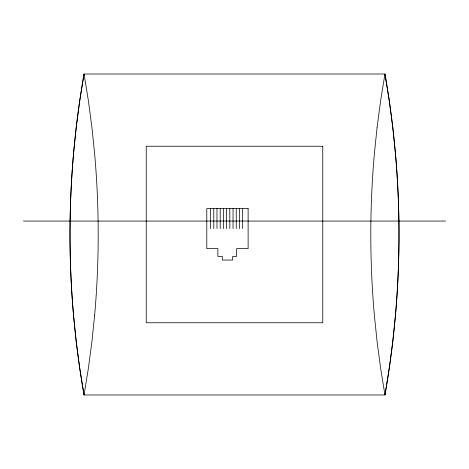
<?xml version="1.0" encoding="UTF-8"?>
<svg xmlns="http://www.w3.org/2000/svg" width="469" height="469" viewBox="0 0 469 469"><rect width="100%" height="100%" fill="white"/><g stroke="black" fill="none" stroke-linecap="round" stroke-linejoin="round"><path stroke-width="0.7" d="M23.45 221.057L445.55 221.057M242.666 208.529L242.666 228.591M239.46 208.529L239.46 228.591M236.247 208.529L236.247 228.591M233.04 208.529L233.04 228.591M229.828 208.529L229.828 228.591M226.621 208.529L226.621 228.591M223.408 208.529L223.408 228.591M220.201 208.529L220.201 228.591M216.989 208.529L216.989 228.591M213.782 208.529L213.782 228.591M210.569 208.529L210.569 228.591M76.254 127.205L73.522 153.949A657.649 466.778 90 0 0 73.516 315.051L76.254 341.795L79.765 368.446L84.045 394.986L384.955 394.986L389.235 368.446L392.746 341.795L395.478 315.051A657.649 466.778 90 0 0 395.484 153.949L392.746 127.205L389.235 100.554L384.955 74.014L84.045 74.014L79.765 100.554L76.254 127.205M94.65 315.051L91.895 341.795L88.36 368.446L84.045 394.986A924.077 924.077 0 0 1 84.045 74.014L88.36 100.554L91.895 127.205L94.65 153.949A652.772 463.313 90 0 1 94.656 315.051M377.105 127.205L374.35 153.949A652.772 463.313 -90 0 0 374.344 315.051L377.105 341.795L380.64 368.446L384.955 394.986A924.077 924.077 0 0 0 384.955 74.014L380.64 100.554L377.105 127.205M322.766 146.234L146.234 146.234L146.234 322.766L322.766 322.766L322.766 146.234M248.119 208.529L206.794 208.529L206.794 248.646L217.886 248.646L217.886 256.42L222.3 256.42L222.3 260.043L232.677 260.043L232.677 256.42L236.587 256.42L236.587 248.646L248.119 248.646L248.119 208.529"/></g></svg>
